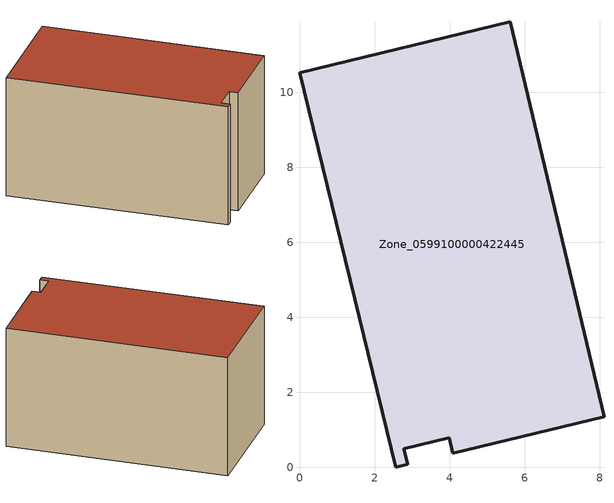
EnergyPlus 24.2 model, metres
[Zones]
Zone_0599100000422445
 floor ground (C_G): 0,10.51 5.62,11.87 8.12,1.34 4.09,0.37 3.99,0.79 2.78,0.49 2.88,0.08 2.56,0 z0
 wall outside (C_F): 2.78,0.49 3.99,0.79 4.09,0.37 8.12,1.34 5.62,11.87 0,10.51 2.56,0 2.88,0.08 2.78,0.49 z0:6.11
 roof outside (C_R): 8.12,1.34 5.62,11.87 0,10.51 2.56,0 2.88,0.08 2.78,0.49 3.99,0.79 4.09,0.37 z6.11
[BUILDING]
Pand.0599100000422445: North Axis=0; Terrain=City; Loads Convergence Tolerance Value=0.04; Temperature Convergence Tolerance Value=0.4; Solar Distribution=FullExterior; Maximum Number of Warmup Days=25; Minimum Number of Warmup Days=1
[Site:Location]
Rotterdam.The.Hague.AP_ZH_NLD Design_Conditions: Latitude=51.96; Longitude=4.45; Time Zone=1; Elevation=-4.5
[SITE:GROUNDTEMPERATURE:BUILDINGSURFACE]
18, 18, 18, 18, 18, 18, 18, 18, 18, 18, 18, 18
[MATERIAL] Thermal Absorptance=0.9; Solar Absorptance=0.7; Visible Absorptance=0.7
Name | Roughness | Thickness | Conductivity | Density | Specific Heat
G.TI.2006-2014 | MediumSmooth | 0.15 | 0.06 | 540 | 1210
F.TI.2006-2014 | Rough | 0.3 | 0.12 | 1920 | 840
R.TI.2006-2014 | MediumRough | 0.2 | 0.08 | 1500 | 1000
[CONSTRUCTION]
C_G: G.TI.2006-2014
C_F: F.TI.2006-2014
C_R: R.TI.2006-2014
[ZONE]
Zone_0599100000422445: Type=1; Multiplier=1; Ceiling Height=Autocalculate; Volume=Autocalculate; Floor Area=autocalculate; Part of Total Floor Area=Yes
[ZONEINFILTRATION:DESIGNFLOWRATE]
Infil_Zone_0599100000422445: Zone or ZoneList or Space or SpaceList=Zone_0599100000422445; Schedule=AlwaysOn; Design Flow Rate Calculation Method=Flow/Area; Flow Rate per Floor Area=0.0015; Constant Term Coefficient=1; Temperature Term Coefficient=0; Velocity Term Coefficient=0; Velocity Squared Term Coefficient=0
[HVACTEMPLATE:ZONE:IDEALLOADSAIRSYSTEM]
Zone_0599100000422445: Maximum Heating Supply Air Temperature=50; Minimum Cooling Supply Air Temperature=13; Maximum Heating Supply Air Humidity Ratio=0.0156; Minimum Cooling Supply Air Humidity Ratio=0.0077; Heating Limit=NoLimit; Cooling Limit=NoLimit; Dehumidification Control Type=ConstantSensibleHeatRatio; Cooling Sensible Heat Ratio=0.7; Dehumidification Setpoint=60; Humidification Control Type=None; Humidification Setpoint=30; Outdoor Air Method=None; Outdoor Air Flow Rate per Person=0.00944; Outdoor Air Flow Rate per Zone Floor Area=0; Outdoor Air Flow Rate per Zone=0; Demand Controlled Ventilation Type=None; Outdoor Air Economizer Type=NoEconomizer; Heat Recovery Type=None; Sensible Heat Recovery Effectiveness=0.7; Latent Heat Recovery Effectiveness=0.65
[ZONECONTROL:THERMOSTAT]
ThermostatControl_Zone_0599100000422445: Zone or ZoneList=Zone_0599100000422445; Control Type Schedule=DualSetpointControlType; Control 1=Thermostat_Zone_0599100000422445; Temperature Difference Between Cutout And Setpoint=0
[THERMOSTATSETPOINT:DUALSETPOINT]
Thermostat_Zone_0599100000422445: Heating Setpoint Temperature Schedule=HeatingSetpoint_Zone_0599100000422445; Cooling Setpoint Temperature Schedule=CoolingSetpoint_Zone_0599100000422445
[SCHEDULE:COMPACT]
HeatingSetpoint_Zone_0599100000422445: Through: 12/31, For: AllDays, Until: 24:00, 21
CoolingSetpoint_Zone_0599100000422445: Through: 12/31, For: AllDays, Until: 24:00, 24
DualSetpointControlType: Through: 12/31, For: AllDays, Until: 24:00, 4
AlwaysOn: Through: 12/31, For: AllDays, Until: 24:00, 1
